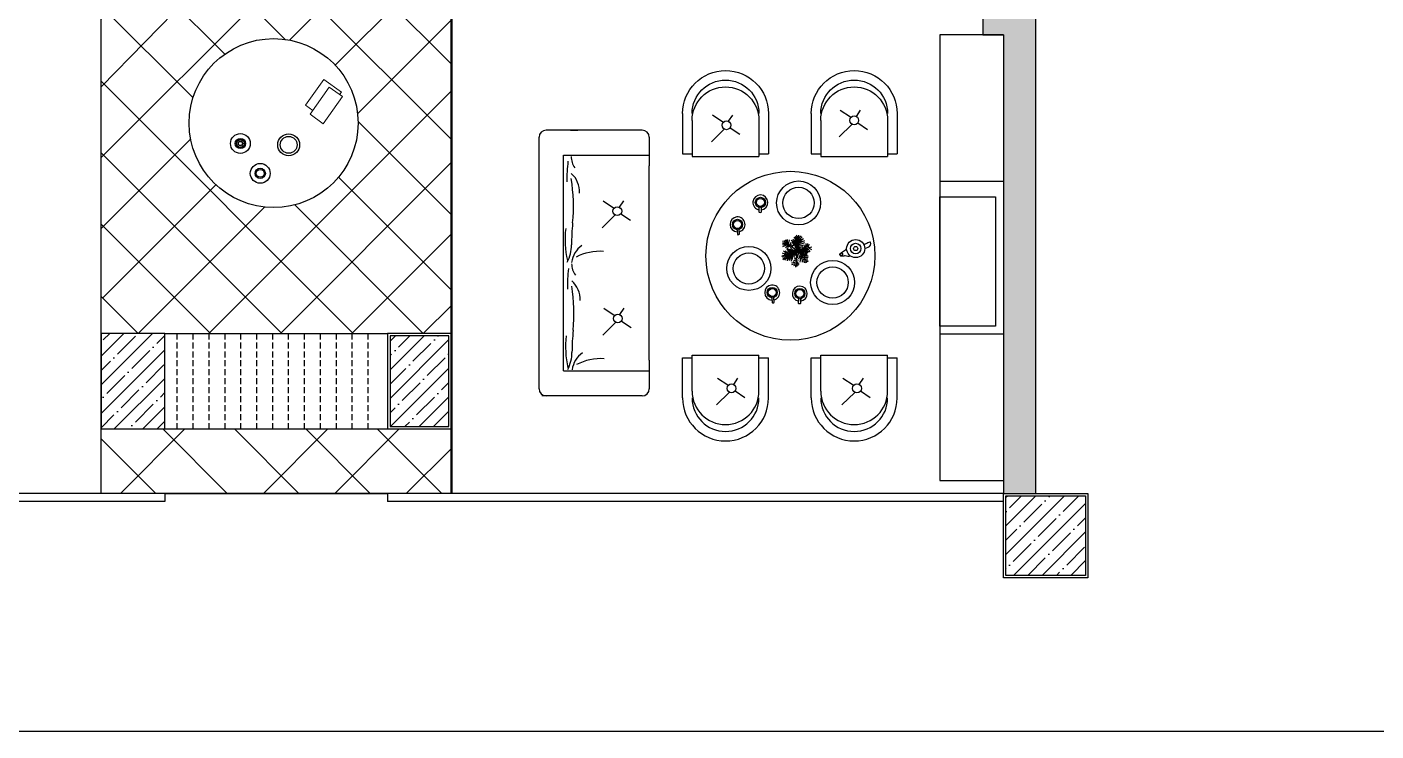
# Model space of a CAD drawing. Header units: millimetres. Extents: x 10088 to 21623, y -4423 to -852.
# Drawn here: x 11767 to 12615, y -4423 to -3981 of the extents above; entities that cross this region are included whole.
import ezdxf

# ---------------------------------------------------------------- set-up
doc = ezdxf.new("R2010")
doc.units = ezdxf.units.MM
doc.linetypes.add('100000', pattern=[200000, 100000, 100000])
doc.linetypes.add('HIDDEN2', pattern=[0.1875, 0.125, -0.0625])
for name, color, linetype in [('001', 1, 'Continuous'), ('LAYER4', 3, 'Continuous'), ('TEFRIS', 11, 'Continuous')]:
    doc.layers.add(name, color=color, linetype=linetype)
doc.layers.add('SIVA', color=31, linetype='Continuous', lineweight=5)
doc.layers.add('zemin malzeme', color=8, linetype='Continuous', transparency=0.7)
pattern_1 = [(45, (10285.361, -6373.43), (-8.980256, 8.980256), []), (45, (10294.341, -6373.43), (-8.980256, 8.980256), [15.875, -3.175, 0, -3.175])]

# ---------------------------------------------------------------- blocks, each defined once
blk = doc.blocks.new('jhjfdkjfhd')
at = {"layer": '001', "color": 52, "linetype": 'ByBlock', "true_color": 0xc8c92d}
for p, q in [((12255.8, -5133.27), (12255.14, -5133.11)), ((12255.86, -5132.12), (12255.2, -5132.12)), ((12255.53, -5132.4), (12255.31, -5132.67)), ((12255.8, -5132.89), (12255.31, -5132.78)), ((12256.09, -5134.32), (12255.44, -5134.16)), ((12255.86, -5131.35), (12255.58, -5131.3)), ((12255.82, -5133.44), (12255.6, -5133.72)), ((12256.09, -5133.94), (12255.6, -5133.83)), ((12256.13, -5131.9), (12255.69, -5131.74)), ((12256.9, -5133.05), (12255.91, -5132.34)), ((12256.74, -5133.27), (12255.97, -5133.27)), ((12256.79, -5132.34), (12256.19, -5131.35)), ((12256.57, -5133.33), (12256.19, -5133.6)), ((12257.19, -5134.1), (12256.2, -5133.39)), ((12256.46, -5132.89), (12256.24, -5132.89)), ((12257.03, -5134.32), (12256.26, -5134.32)), ((12256.9, -5132.94), (12256.35, -5132.29)), ((12257.07, -5131.57), (12256.41, -5131.41)), ((12256.57, -5133.71), (12256.41, -5134.15)), ((12257.12, -5130.42), (12256.46, -5130.42)), ((12256.86, -5134.37), (12256.48, -5134.65)), ((12256.74, -5131.35), (12256.52, -5131.02)), ((12256.52, -5131.02), (12256.79, -5131.79)), ((12256.75, -5133.94), (12256.53, -5133.94)), ((12256.79, -5130.69), (12256.57, -5130.97)), ((12257.07, -5131.19), (12256.57, -5131.08)), ((12257.19, -5133.99), (12256.64, -5133.33)), ((12256.86, -5134.76), (12256.7, -5135.2)), ((12256.9, -5133.33), (12256.74, -5133.88)), ((12257.12, -5129.65), (12256.85, -5129.59)), ((12257.01, -5133.93), (12256.9, -5135.14)), ((12257.4, -5130.2), (12256.96, -5130.03)), ((12257.01, -5132.01), (12257.01, -5131.63)), ((12257.19, -5134.37), (12257.03, -5134.92)), ((12257.07, -5132.67), (12257.07, -5132.29)), ((12257.07, -5133), (12257.84, -5133)), ((12257.12, -5134.1), (12257.34, -5134.37)), ((12258.17, -5131.35), (12257.18, -5130.64)), ((12257.18, -5133.49), (12257.18, -5133.66)), ((12257.3, -5134.98), (12257.19, -5136.19)), ((12258, -5131.57), (12257.23, -5131.57)), ((12257.23, -5133.33), (12257.23, -5132.94)), ((12257.29, -5132.67), (12257.51, -5131.24)), ((12257.29, -5132.83), (12257.67, -5132.72)), ((12257.36, -5133.72), (12257.36, -5133.33)), ((12257.36, -5134.05), (12258.13, -5134.05)), ((12257.4, -5132.34), (12258.17, -5132.18)), ((12258.06, -5130.64), (12257.45, -5129.65)), ((12257.84, -5131.63), (12257.45, -5131.9)), ((12257.73, -5131.19), (12257.51, -5131.19)), ((12257.51, -5134.59), (12257.56, -5134.15)), ((12257.52, -5134.37), (12257.52, -5133.99)), ((12257.56, -5133.27), (12258.28, -5133.38)), ((12257.56, -5134.04), (12257.67, -5133.44)), ((12257.56, -5134.15), (12257.56, -5134.04)), ((12257.58, -5133.72), (12257.8, -5132.29)), ((12257.58, -5133.88), (12257.96, -5133.77)), ((12258.17, -5131.24), (12257.62, -5130.58)), ((12257.62, -5134.65), (12257.89, -5134.65)), ((12257.84, -5132.01), (12257.67, -5132.45)), ((12257.67, -5133.44), (12257.84, -5132.89)), ((12258, -5133.82), (12257.73, -5134.59)), ((12257.78, -5129.32), (12258.06, -5130.09)), ((12258, -5129.65), (12257.78, -5129.32)), ((12257.84, -5132.89), (12257.78, -5132.56)), ((12257.78, -5132.56), (12258.11, -5132.89)), ((12258.11, -5132.89), (12257.78, -5133.33)), ((12257.78, -5133.49), (12257.89, -5133.66)), ((12258.17, -5131.63), (12258, -5132.18)), ((12258.06, -5133.66), (12259.1, -5133.66)), ((12258.11, -5132.83), (12258.44, -5132.4)), ((12258.28, -5132.23), (12258.17, -5133.44)), ((12258.28, -5130.31), (12258.28, -5129.92)), ((12258.28, -5133.99), (12258.44, -5134.21)), ((12258.33, -5130.97), (12258.33, -5130.58)), ((12258.33, -5131.3), (12259.1, -5131.3)), ((12258.39, -5132.4), (12258.61, -5132.67)), ((12258.44, -5131.79), (12258.44, -5131.96)), ((12258.5, -5131.63), (12258.5, -5131.24)), ((12258.55, -5130.97), (12258.77, -5129.54)), ((12258.55, -5131.13), (12258.94, -5131.02)), ((12258.66, -5130.64), (12259.43, -5130.47)), ((12258.66, -5131.52), (12258.83, -5132.61)), ((12258.83, -5131.57), (12259.54, -5131.68)), ((12258.88, -5132.94), (12259.16, -5132.94)), ((12259.27, -5132.12), (12258.99, -5132.89)), ((12259.05, -5131.79), (12259.16, -5131.96)), ((12259.38, -5131.13), (12259.71, -5130.69)), ((12259.54, -5132.29), (12259.71, -5132.5)), ((12260.8, -5135.03), (12260.53, -5134.98)), ((12261.74, -5136.02), (12261.13, -5135.03)), ((12261.68, -5135.03), (12261.46, -5134.7)), ((12261.46, -5134.7), (12261.74, -5135.47)), ((12261.96, -5135.69), (12261.96, -5135.31)), ((12262.23, -5136.35), (12262.45, -5134.92)), ((12251.49, -5139.54), (12250.88, -5139.26)), ((12251.56, -5139.16), (12251.1, -5138.96)), ((12251.76, -5138.41), (12251.11, -5138.29)), ((12251.39, -5138.62), (12251.12, -5138.85)), ((12251.9, -5137.66), (12251.64, -5137.55)), ((12252.41, -5139.71), (12251.66, -5139.57)), ((12252.07, -5138.25), (12251.67, -5138.01)), ((12252.61, -5139.53), (12251.77, -5138.64)), ((12252.24, -5139.73), (12251.81, -5139.93)), ((12252.17, -5140.11), (12251.93, -5140.51)), ((12252.21, -5139.28), (12252, -5139.24)), ((12252.64, -5139.42), (12252.22, -5138.67)), ((12252.64, -5138.8), (12252.23, -5137.72)), ((12252.56, -5140.41), (12252.23, -5141.58)), ((12252.56, -5139.8), (12252.3, -5140.3)), ((12253.05, -5138.1), (12252.43, -5137.81)), ((12252.56, -5139.37), (12252.94, -5138.71)), ((12253.6, -5138.77), (12252.56, -5139.37)), ((12252.77, -5137.82), (12252.61, -5137.46)), ((12252.61, -5137.46), (12252.74, -5138.26)), ((12252.64, -5140.59), (12252.8, -5140.9)), ((12253.12, -5137.72), (12252.66, -5137.52)), ((12253.32, -5136.97), (12252.67, -5136.85)), ((12252.94, -5137.18), (12252.68, -5137.41)), ((12252.8, -5140.01), (12252.77, -5140.17)), ((12252.79, -5139.5), (12253.54, -5139.64)), ((12252.85, -5139.18), (12252.92, -5138.8)), ((12252.89, -5139.86), (12252.96, -5139.48)), ((12252.92, -5138.52), (12252.99, -5138.14)), ((12252.94, -5138.71), (12253.55, -5138.71)), ((12253.02, -5141.22), (12253.29, -5141.27)), ((12253.03, -5139.38), (12253.43, -5139.34)), ((12253.07, -5139.78), (12253.03, -5140.89)), ((12253.06, -5139.22), (12253.54, -5137.85)), ((12253.55, -5140.48), (12253.14, -5141.19)), ((12253.46, -5136.22), (12253.2, -5136.11)), ((12253.97, -5138.27), (12253.21, -5138.13)), ((12253.22, -5139.86), (12253.9, -5140.1)), ((12253.63, -5136.81), (12253.23, -5136.57)), ((12253.23, -5138.91), (12254.02, -5138.89)), ((12254.17, -5138.08), (12253.33, -5137.2)), ((12253.8, -5138.29), (12253.37, -5138.49)), ((12253.4, -5140.12), (12253.48, -5140.3)), ((12253.73, -5138.67), (12253.48, -5139.07)), ((12253.77, -5137.84), (12253.55, -5137.8)), ((12253.55, -5138.71), (12254.43, -5138.33)), ((12254.21, -5138.82), (12253.6, -5138.77)), ((12253.64, -5140.33), (12254.66, -5140.52)), ((12254.19, -5137.98), (12253.77, -5137.23)), ((12254.19, -5137.36), (12253.78, -5136.28)), ((12254.12, -5138.97), (12253.79, -5140.14)), ((12253.79, -5140.7), (12253.92, -5140.94)), ((12253.84, -5139.53), (12254.25, -5139.16)), ((12254.12, -5138.35), (12253.86, -5138.86)), ((12254.01, -5139.12), (12254.49, -5137.76)), ((12254.17, -5136.02), (12254.3, -5136.82)), ((12254.32, -5136.38), (12254.17, -5136.02)), ((12254.2, -5139.15), (12254.36, -5139.46)), ((12254.36, -5138.57), (12254.33, -5138.73)), ((12254.34, -5138.06), (12255.1, -5138.2)), ((12254.4, -5137.74), (12254.48, -5137.36)), ((12254.44, -5138.41), (12254.52, -5138.04)), ((12254.47, -5137.08), (12254.54, -5136.7)), ((12254.58, -5139.78), (12254.85, -5139.83)), ((12254.59, -5137.94), (12254.99, -5137.9)), ((12254.63, -5138.34), (12254.59, -5139.45)), ((12254.62, -5137.78), (12255.1, -5136.41)), ((12255.11, -5139.04), (12254.7, -5139.75)), ((12255.07, -5138.87), (12254.74, -5140.04)), ((12254.78, -5138.42), (12255.46, -5138.66)), ((12254.79, -5137.47), (12255.58, -5137.45)), ((12254.95, -5138.68), (12255.03, -5138.86)), ((12255.96, -5138.03), (12254.97, -5137.31)), ((12255.8, -5138.24), (12255.03, -5138.24)), ((12255.19, -5138.89), (12256.22, -5139.08)), ((12255.35, -5139.26), (12255.47, -5139.5)), ((12255.4, -5138.09), (12255.81, -5137.72)), ((12255.96, -5137.92), (12255.41, -5137.26)), ((12255.42, -5136.98), (12255.49, -5136.6)), ((12255.53, -5139.68), (12255.8, -5139.74)), ((12255.57, -5137.68), (12256.05, -5136.32)), ((12255.68, -5138.24), (12256.24, -5138.15)), ((12256.74, -5138.54), (12255.75, -5137.82)), ((12256.58, -5138.76), (12255.81, -5138.76)), ((12256.63, -5137.82), (12256.03, -5136.83)), ((12256.41, -5138.81), (12256.03, -5139.09)), ((12256.3, -5138.37), (12256.08, -5138.37)), ((12256.74, -5138.43), (12256.19, -5137.77)), ((12256.24, -5138.15), (12256.4, -5138.03)), ((12256.41, -5139.2), (12256.25, -5139.63)), ((12256.36, -5136.5), (12256.63, -5137.27)), ((12256.74, -5138.81), (12256.58, -5139.36)), ((12258.71, -5138.15), (12258.05, -5137.98)), ((12258.76, -5136.99), (12258.1, -5136.99)), ((12258.43, -5137.27), (12258.21, -5137.54)), ((12258.71, -5137.76), (12258.21, -5137.65)), ((12259.04, -5136.77), (12258.6, -5136.61)), ((12259.81, -5137.93), (12258.82, -5137.21)), ((12259.49, -5138.66), (12258.83, -5138.49)), ((12259.64, -5138.15), (12258.87, -5138.15)), ((12259.54, -5137.5), (12258.88, -5137.5)), ((12259.21, -5137.78), (12258.99, -5138.05)), ((12259.49, -5138.27), (12258.99, -5138.16)), ((12259.48, -5138.2), (12259.09, -5138.48)), ((12259.37, -5137.76), (12259.15, -5137.76)), ((12259.81, -5137.82), (12259.26, -5137.16)), ((12259.54, -5136.74), (12259.27, -5136.68)), ((12259.82, -5137.28), (12259.38, -5137.12)), ((12260.59, -5138.44), (12259.6, -5137.72)), ((12260.42, -5138.66), (12259.65, -5138.66)), ((12260.48, -5137.72), (12259.87, -5136.74)), ((12260.26, -5138.71), (12259.87, -5138.99)), ((12260.15, -5138.27), (12259.93, -5138.27)), ((12260.59, -5138.33), (12260.04, -5137.67)), ((12260.75, -5136.96), (12260.09, -5136.79)), ((12260.26, -5139.1), (12260.09, -5139.54)), ((12260.8, -5135.8), (12260.15, -5135.8)), ((12260.2, -5136.41), (12260.48, -5137.17)), ((12260.42, -5136.74), (12260.2, -5136.41)), ((12260.48, -5136.08), (12260.26, -5136.35)), ((12260.75, -5136.57), (12260.26, -5136.46)), ((12260.59, -5138.71), (12260.42, -5139.26)), ((12260.7, -5139.32), (12260.59, -5140.53)), ((12261.08, -5135.58), (12260.64, -5135.42)), ((12261.35, -5136.41), (12260.7, -5136.3)), ((12260.7, -5137.39), (12260.7, -5137.01)), ((12260.75, -5138.05), (12260.75, -5137.67)), ((12260.75, -5138.38), (12261.52, -5138.38)), ((12260.8, -5139.48), (12261.02, -5139.76)), ((12261.85, -5136.74), (12260.86, -5136.02)), ((12260.86, -5138.88), (12260.86, -5139.04)), ((12261.68, -5136.96), (12260.91, -5136.96)), ((12260.91, -5138.71), (12260.91, -5138.33)), ((12260.97, -5138.05), (12261.19, -5136.63)), ((12260.97, -5138.22), (12261.35, -5138.11)), ((12261.08, -5137.72), (12261.85, -5137.56)), ((12261.08, -5138.6), (12261.24, -5139.7)), ((12261.52, -5137.01), (12261.13, -5137.28)), ((12261.41, -5136.57), (12261.19, -5136.57)), ((12261.24, -5138.66), (12261.96, -5138.77)), ((12261.85, -5136.63), (12261.3, -5135.97)), ((12261.3, -5140.03), (12261.57, -5140.03)), ((12261.35, -5135.86), (12261.35, -5136.41)), ((12261.52, -5137.39), (12261.35, -5137.83)), ((12261.68, -5139.21), (12261.41, -5139.98)), ((12261.46, -5138.88), (12261.57, -5139.04)), ((12261.85, -5137.01), (12261.68, -5137.56)), ((12261.74, -5139.04), (12262.78, -5139.04)), ((12261.79, -5138.22), (12262.12, -5137.78)), ((12261.96, -5137.61), (12261.85, -5138.82)), ((12261.96, -5139.37), (12262.12, -5139.59)), ((12262.01, -5136.35), (12262.01, -5135.97)), ((12262.01, -5136.68), (12262.78, -5136.68)), ((12262.07, -5137.78), (12262.29, -5138.05)), ((12262.12, -5137.17), (12262.12, -5137.34)), ((12262.18, -5137.01), (12262.18, -5136.63)), ((12262.23, -5136.52), (12262.62, -5136.41)), ((12262.34, -5136.02), (12263.11, -5135.86)), ((12262.34, -5136.9), (12262.51, -5138)), ((12262.51, -5136.96), (12263.22, -5137.07)), ((12262.56, -5138.33), (12262.84, -5138.33)), ((12262.95, -5137.5), (12262.67, -5138.27)), ((12262.73, -5137.17), (12262.84, -5137.34)), ((12263, -5137.34), (12264.05, -5137.34)), ((12263.06, -5136.52), (12263.39, -5136.08)), ((12263.22, -5137.67), (12263.39, -5137.89))]:
    blk.add_line(p, q, dxfattribs=at)
at = {"layer": '001', "color": 114, "linetype": 'ByBlock', "true_color": 0x139b48}
for p, q in [((12257.34, -5135.03), (12257.51, -5134.59)), ((12258.06, -5135.47), (12257.34, -5135.03)), ((12258.44, -5135.25), (12257.78, -5137.34)), ((12257.84, -5134.7), (12258.22, -5135.03)), ((12258.11, -5135.25), (12257.84, -5135.53)), ((12257.84, -5135.53), (12258.17, -5135.31)), ((12258.33, -5135.03), (12258.06, -5135.47)), ((12258.39, -5135.09), (12258.17, -5135.14)), ((12258.22, -5134.76), (12258.72, -5135.42)), ((12258.61, -5135.25), (12258.39, -5135.09)), ((12255.47, -5138.6), (12254.21, -5138.82)), ((12254.43, -5138.33), (12255.68, -5138.24)), ((12257.07, -5138.43), (12255.47, -5138.6)), ((12256.4, -5138.03), (12256.85, -5137.45)), ((12256.85, -5137.45), (12257.18, -5137.01)), ((12257.78, -5137.34), (12257.07, -5138.43)), ((12257.18, -5137.01), (12257.34, -5136.74)), ((12257.34, -5136.74), (12257.56, -5136.3)), ((12257.56, -5136.3), (12257.67, -5135.64)), ((12257.67, -5135.64), (12257.84, -5135.53)), ((12257.84, -5135.53), (12257.89, -5135.75)), ((12257.89, -5135.75), (12258.28, -5135.86)), ((12258.83, -5136.3), (12258.28, -5135.75)), ((12258.72, -5135.42), (12258.94, -5135.8)), ((12259.27, -5136.74), (12258.83, -5136.3)), ((12258.94, -5135.8), (12261.35, -5135.86))]:
    blk.add_line(p, q, dxfattribs=at)
at = {"layer": '001', "color": 8, "linetype": 'ByBlock'}
for p, q in [((12257.4, -5133.22), (12257.56, -5134.32)), ((12257.41, -5135.14), (12257.63, -5135.42)), ((12257.47, -5134.54), (12257.47, -5134.7)), ((12257.78, -5133.33), (12257.78, -5134.32)), ((12257.78, -5134.32), (12257.84, -5134.7)), ((12258.33, -5135.64), (12258.61, -5135.25)), ((12259.32, -5131.96), (12260.37, -5131.96)), ((12258.28, -5135.86), (12258.33, -5135.64)), ((12259.7, -5137.21), (12259.09, -5136.22)), ((12260.7, -5136.3), (12259.27, -5136.74)), ((12259.42, -5135.89), (12259.7, -5136.66))]:
    blk.add_line(p, q, dxfattribs=at)
at = {"layer": '001', "color": 114, "linetype": 'ByBlock', "true_color": 0x139b48, "extrusion": (0, 0, -1)}
for centre, major_axis, ratio in [((12257.75, -5134.95), (0.089, 0.149), 0.618485), ((12257.75, -5134.91), (-0.08, -0.114), 0.711049), ((12257.02, -5137.82), (-0.119, -0.119), 0.637314), ((12256.99, -5137.79), (-0.08, -0.114), 0.711049), ((12257.8, -5136.63), (0.089, 0.149), 0.618485), ((12257.81, -5136.6), (-0.08, -0.114), 0.711049), ((12259.4, -5136.11), (0.194, -0.045), 0.711049), ((12259.39, -5136.1), (0.136, -0.031), 0.711049)]:
    blk.add_ellipse(centre, major_axis=major_axis, ratio=ratio, dxfattribs=at)
at = {"layer": 'LAYER4', "color": 116, "true_color": 0x136734}
for p, q in [((12252.45, -5133.79), (12249.93, -5134.89)), ((12250.74, -5132.61), (12250, -5132.5)), ((12251.51, -5133.09), (12250, -5133.25)), ((12251.86, -5133.5), (12250, -5133.96)), ((12250.45, -5132.09), (12250.35, -5131.8)), ((12257.46, -5136.76), (12250.74, -5132.32)), ((12251.22, -5132.38), (12251.16, -5131.51)), ((12253.15, -5134.19), (12251.45, -5135.37)), ((12252.22, -5132.73), (12251.74, -5131.28)), ((12252.51, -5133.09), (12252.55, -5131.05)), ((12253.96, -5134.6), (12252.51, -5135.18)), ((12253.15, -5133.5), (12253.61, -5131.28)), ((12253.73, -5133.96), (12254.48, -5132.38)), ((12254.77, -5135.1), (12253.88, -5135.33)), ((12257.41, -5133.4), (12254.44, -5131.53)), ((12254.46, -5134.38), (12254.5, -5133.32)), ((12257.26, -5134.25), (12255.02, -5132.44)), ((12255.05, -5134.91), (12255.4, -5133.79)), ((12257.26, -5132.57), (12255.33, -5130.89)), ((12257.72, -5131.92), (12255.98, -5129.81)), ((12257.32, -5135.27), (12256.12, -5133.54)), ((12257.41, -5135.97), (12256.43, -5134.95)), ((12257.72, -5130.97), (12256.56, -5129.41)), ((12257.78, -5129.74), (12257.26, -5128.7)), ((12257.43, -5136.59), (12258.49, -5128.83)), ((12258.11, -5135.33), (12260.81, -5134.75)), ((12258.3, -5133.79), (12261.71, -5132.63)), ((12258.3, -5134.5), (12261.33, -5133.85)), ((12258.36, -5132.11), (12260.94, -5130.45)), ((12258.43, -5133.02), (12261.58, -5131.53)), ((12258.61, -5131.22), (12260.17, -5129.6)), ((12258.82, -5129.99), (12259.65, -5129.16)), ((12260.44, -5136.18), (12265.28, -5134.95)), ((12260.61, -5135.83), (12260.79, -5135.25)), ((12261.44, -5135.6), (12261.6, -5134.14)), ((12262.25, -5135.37), (12262.25, -5133.21)), ((12262.83, -5135.02), (12263.24, -5133.09)), ((12263.47, -5135.02), (12263.82, -5133.5)), ((12250.7, -5140.17), (12249.66, -5139.83)), ((12252.38, -5139.25), (12249.87, -5138.24)), ((12250.24, -5140.69), (12249.87, -5140.81)), ((12251.47, -5139.77), (12250, -5139.34)), ((12251.16, -5140.75), (12250.18, -5141.64)), ((12253.03, -5138.94), (12250.45, -5137.07)), ((12257, -5136.97), (12250.76, -5140.54)), ((12251.86, -5140.42), (12251.03, -5141.91)), ((12253.8, -5138.48), (12251.41, -5137.2)), ((12255.21, -5137.53), (12252.18, -5135.79)), ((12254.44, -5137.84), (12252.24, -5136.24)), ((12252.76, -5139.71), (12252.32, -5142.16)), ((12253.4, -5139.46), (12253.4, -5142.03)), ((12253.92, -5139), (12254.5, -5142.35)), ((12255.83, -5137.18), (12254.23, -5135.64)), ((12255.02, -5138.61), (12255.02, -5141.45)), ((12256.76, -5141.88), (12255.31, -5142.6)), ((12255.6, -5138.24), (12256.04, -5140.54)), ((12256.72, -5141), (12256.02, -5141.41)), ((12256.31, -5137.65), (12256.62, -5138.94)), ((12257.46, -5136.76), (12256.7, -5145.56)), ((12257.22, -5142.34), (12258.22, -5143.11)), ((12257.25, -5141.6), (12258.09, -5141.95)), ((12258.36, -5138.17), (12257.41, -5141)), ((12257.43, -5136.59), (12262.88, -5142.95)), ((12257.78, -5136.24), (12259.4, -5135.6)), ((12258.05, -5136.82), (12259.71, -5136.82)), ((12259.19, -5139.07), (12258.28, -5141.37)), ((12258.82, -5137.59), (12261.39, -5137.07)), ((12259.53, -5139.83), (12259.03, -5142.95)), ((12259.53, -5138.36), (12263.2, -5136.95)), ((12259.98, -5140.29), (12260.17, -5142.99)), ((12260.04, -5139), (12262.74, -5138.36)), ((12260.54, -5139.4), (12263.39, -5139.58)), ((12260.9, -5141.27), (12261.27, -5143.26)), ((12261.08, -5136.24), (12261.95, -5136.99)), ((12261.27, -5140.35), (12263.33, -5140.29)), ((12261.83, -5141.18), (12263.2, -5141.18)), ((12261.87, -5142.43), (12262.12, -5143.2)), ((12261.89, -5136.06), (12262.95, -5136.7)), ((12262.59, -5142), (12263.35, -5142.33)), ((12263.01, -5135.7), (12264.47, -5137.4)), ((12263.82, -5135.54), (12265.17, -5136.35)), ((12256.47, -5143.76), (12254.67, -5144.3)), ((12256.41, -5143.11), (12254.71, -5143.41)), ((12256.47, -5144.46), (12255.77, -5144.88)), ((12257.06, -5144.4), (12257.35, -5145.17)), ((12257.12, -5143.76), (12258.09, -5144.63)), ((12257.18, -5143.08), (12258.7, -5143.88))]:
    blk.add_line(p, q, dxfattribs=at)
blk = doc.blocks.new('erty')
for p, q in [((12234.74, -4151.17), (12235.03, -4151.65)), ((12235.03, -4151.65), (12235.25, -4154.24)), ((12236.26, -4151.54), (12236.47, -4151.02)), ((12236.48, -4154.13), (12236.26, -4151.54)), ((12251.97, -4152.26), (12251.73, -4151.75)), ((12251.9, -4154.86), (12251.97, -4152.26)), ((12253.2, -4152.29), (12253.14, -4154.89)), ((12253.46, -4151.8), (12253.2, -4152.29)), ((12235.25, -4154.24), (12235.52, -4154.46)), ((12235.52, -4154.46), (12236.26, -4154.4)), ((12236.26, -4154.4), (12236.48, -4154.13)), ((12252.14, -4155.11), (12251.9, -4154.86)), ((12252.88, -4155.13), (12252.14, -4155.11)), ((12253.14, -4154.89), (12252.88, -4155.13))]:
    blk.add_line(p, q)
for centre, radius in [((12287.82, -4120.39), 5.7), ((12287.78, -4120.38), 3.33), ((12287.82, -4120.39), 1.31), ((12235.34, -4148.01), 3.22), ((12235.34, -4148.01), 2.48), ((12252.68, -4148.68), 3.22), ((12252.68, -4148.68), 2.48)]:
    blk.add_circle(centre, radius)
for centre, start, end in [((12235.34, -4148.01), 282.48606, 267.3648), ((12252.68, -4148.68), 276.10243, 260.98117)]:
    blk.add_arc(centre, 4.71, start, end)
for points in [[(12293.51, -4120.1), (12297.02, -4118.19), (12297.06, -4116.47), (12294.75, -4117.23), (12293, -4118.03)], [(12284.54, -4125.06), (12282.8, -4125.36), (12281.29, -4124.96), (12279.19, -4125.21), (12278.05, -4124.73), (12278.04, -4123.58), (12278.95, -4122.88), (12280.06, -4122.07), (12281.46, -4121.27), (12282.12, -4120.42)], [(12278.27, -4124.54), (12279.22, -4124.79), (12279.61, -4123.79), (12279.4, -4123.15), (12278.87, -4123.2), (12278.32, -4123.64), (12278.12, -4124.42), (12278.27, -4124.54)]]:
    blk.add_spline(points, degree=3)
blk = doc.blocks.new('jkfd')
at = {"layer": 'TEFRIS'}
for p, q in [((12185.03, -4187.26), (12227.03, -4187.26)), ((12185.03, -4209.97), (12185.03, -4187.26)), ((12227.03, -4209.97), (12227.03, -4187.26)), ((12265.87, -4187.26), (12307.87, -4187.26)), ((12265.87, -4209.97), (12265.87, -4187.26)), ((12307.87, -4209.97), (12307.87, -4187.26)), ((12179.03, -4188.97), (12185.03, -4188.97)), ((12179.03, -4214.26), (12179.03, -4188.97)), ((12227.03, -4188.97), (12233.03, -4188.97)), ((12233.03, -4214.26), (12233.03, -4188.97)), ((12259.87, -4188.97), (12265.87, -4188.97)), ((12259.87, -4214.26), (12259.87, -4188.97)), ((12307.87, -4188.97), (12313.87, -4188.97)), ((12313.87, -4214.26), (12313.87, -4188.97))]:
    blk.add_line(p, q, dxfattribs=at)
for centre, radius in [((12206.03, -4209.97), 21), ((12286.87, -4209.97), 21), ((12206.03, -4214.26), 27), ((12206.03, -4214.26), 21), ((12286.87, -4214.26), 27), ((12286.87, -4214.26), 21)]:
    blk.add_arc(centre, radius, 180.00003, 359.99998, dxfattribs=at)
blk = doc.blocks.new('hgjg')
at = {"color": 253, "linetype": 'Continuous'}
for p, q in [((11856.6, -3252.64), (12032.83, -3428.86)), ((11996.96, -3250.83), (11975, -3272.78)), ((11989.49, -3250.83), (11998.94, -3260.27)), ((11940, -3262.88), (11813.71, -3389.18)), ((11916.07, -3267.2), (12032.83, -3383.96)), ((11881.43, -3276.56), (11813.71, -3344.28)), ((11971.23, -3276.56), (11813.71, -3434.08)), ((11835.98, -3276.56), (11813.71, -3298.83)), ((11835.98, -3276.56), (11961.26, -3401.84)), ((12014.77, -3277.01), (11889.94, -3401.84)), ((11970.32, -3276.56), (12033.06, -3339.29)), ((12015.22, -3276.56), (12033.06, -3294.39)), ((11813.71, -3298.83), (11916.72, -3401.84)), ((12033.06, -3303.62), (11934.84, -3401.84)), ((11813.71, -3343.37), (11872.18, -3401.84)), ((12033.94, -3347.64), (11979.74, -3401.84)), ((11814.2, -3388.23), (11836.96, -3410.82)), ((12033.94, -3392.54), (11997.78, -3428.7)), ((11813.71, -3434.25), (11830.61, -3451.16)), ((12033.94, -3437.45), (11953.45, -3517.94)), ((11998.81, -3438.94), (12033.94, -3473.95)), ((11830.61, -3460.34), (11813.71, -3477.25)), ((11888.24, -3463.89), (11919.38, -3495.03)), ((11866.83, -3469.44), (11813.71, -3522.56)), ((11912.04, -3469.54), (11813.71, -3567.88)), ((11848.9, -3469.44), (11888.33, -3508.87)), ((11956.63, -3469.44), (11929.38, -3496.69)), ((11937.5, -3468.24), (12033.94, -3564.68)), ((11983.6, -3469.44), (12033.94, -3519.78)), ((11813.71, -3479.15), (11881.61, -3547.05)), ((12033.94, -3482.35), (11902.44, -3613.84)), ((11813.71, -3524.05), (11875.81, -3586.15)), ((11956.81, -3532.45), (12033.94, -3609.58)), ((12033.94, -3527.25), (11974.49, -3586.7)), ((11881.06, -3545.43), (11813.71, -3612.78)), ((11942.97, -3563.51), (11966.16, -3586.7)), ((11813.71, -3570.01), (11838.09, -3594.39)), ((11902.2, -3569.18), (11885.23, -3586.15)), ((11904.79, -3570.23), (11933.5, -3598.94)), ((12033.94, -3572.15), (12000.24, -3605.85)), ((11813.71, -3615.97), (11880.99, -3683.25)), ((11902.54, -3612.88), (11972.9, -3683.25)), ((12033.94, -3617.05), (11967.74, -3683.25)), ((11998.88, -3619.42), (12033.71, -3654.25)), ((11936.12, -3625.07), (11877.94, -3683.25)), ((11839.88, -3631.51), (11813.71, -3657.68)), ((11892.96, -3649.27), (11926.94, -3683.25)), ((11986.8, -3651.79), (12018.26, -3683.25)), ((11862.53, -3653.75), (11833.04, -3683.25)), ((11952.37, -3653.72), (11922.84, -3683.25)), ((11813.71, -3661.92), (11835.03, -3683.25)), ((12033.94, -3661.95), (12012.64, -3683.25)), ((12021.43, -3686.42), (12033.71, -3698.69)), ((12033.94, -3706.85), (12021.43, -3719.36)), ((11870.36, -3729.27), (11813.71, -3785.92)), ((11834.46, -3729.27), (11813.71, -3750.02)), ((11907.49, -3791.53), (11845.23, -3729.27)), ((11906.26, -3729.27), (11858.65, -3776.88)), ((11939.73, -3729.27), (11884.24, -3784.75)), ((11952.61, -3788.18), (11893.69, -3729.27)), ((11975.63, -3729.27), (11916.34, -3788.56)), ((11990.37, -3777.48), (11942.16, -3729.27)), ((12011.52, -3729.27), (11965.76, -3775.03)), ((12033.94, -3772.58), (11990.63, -3729.27)), ((11850.68, -3777.68), (11813.71, -3740.7)), ((12033.94, -3751.75), (12006.46, -3779.23)), ((11962.29, -3778.5), (11943.42, -3797.37)), ((12033.94, -3796.66), (12022.18, -3808.41)), ((11888.45, -3816.44), (11891.42, -3813.47)), ((12033.94, -3821.05), (12022.18, -3809.29)), ((11840.43, -3852.85), (11813.71, -3826.13)), ((11955.58, -3830.11), (11933.89, -3851.8)), ((11962.34, -3838.57), (11950.86, -3827.09)), ((11813.71, -3848.68), (11828.08, -3834.31)), ((12033.94, -3868.34), (12004.38, -3838.79)), ((11853.46, -3851.43), (11863.6, -3841.29)), ((11896.74, -3861.87), (11877.51, -3842.64)), ((11973.6, -3849.83), (11966.37, -3842.6)), ((12034.17, -3841.32), (12016.83, -3858.67)), ((11820.3, -3880.02), (11813.71, -3873.42)), ((11955.13, -3878.66), (11951.72, -3875.25)), ((11951.96, -3877.33), (11955.13, -3874.09)), ((11813.71, -3891.19), (11820.3, -3884.59)), ((12033.94, -3910.17), (12022.02, -3898.25)), ((12033.94, -4052.06), (11886.58, -3904.7)), ((12033.94, -4004.76), (11935.85, -3906.68)), ((11813.71, -4018.7), (11919.81, -3910.2)), ((11813.71, -3933.69), (11835.09, -3912.31)), ((11813.71, -4063.24), (11962.92, -3914.03)), ((11929.25, -3988.97), (11854.84, -3914.55)), ((11932.06, -3989.43), (12009.78, -3911.71)), ((12033.94, -3957.47), (11990.77, -3914.3)), ((11813.71, -3976.2), (11873.48, -3916.42)), ((11891.3, -3998.32), (11813.71, -3920.72)), ((11960.78, -4005.25), (12033.71, -3932.33)), ((11871.42, -4025.73), (11813.71, -3968.02)), ((11974.82, -4035.76), (12033.71, -3976.87)), ((11971.65, -4173.27), (11813.71, -4015.32)), ((11881.3, -4173.82), (12033.71, -4021.41)), ((12033.94, -4099.36), (11975.13, -4040.55)), ((11813.71, -4107.79), (11869.95, -4051.54)), ((11927.21, -4173.72), (11813.71, -4060.22)), ((11926.3, -4173.72), (12033.71, -4066.32)), ((12033.94, -4146.66), (11962.82, -4075.54)), ((11814.58, -4151.45), (11885.77, -4080.26)), ((12015.65, -4173.27), (11935.32, -4092.94)), ((11836.86, -4173.72), (11916.27, -4094.3)), ((11882.31, -4173.72), (11813.94, -4105.35)), ((11971.2, -4173.72), (12033.94, -4110.98)), ((11836.86, -4173.72), (11813.71, -4150.57)), ((12016.1, -4173.72), (12033.94, -4155.88)), ((11825.83, -4274.19), (11866.3, -4233.72)), ((11892.97, -4274.19), (11852.5, -4233.72)), ((11937.87, -4274.19), (11897.4, -4233.72)), ((11915.63, -4274.19), (11956.1, -4233.72)), ((11982.77, -4274.19), (11942.31, -4233.72)), ((11960.54, -4274.19), (12001, -4233.72)), ((12027.67, -4274.19), (11987.21, -4233.72)), ((11848.07, -4274.19), (11813.71, -4239.82)), ((12005.44, -4274.19), (12033.94, -4245.69))]:
    blk.add_line(p, q, dxfattribs=at)

msp = doc.modelspace()

# ---------------------------------------------------------------- hatches: boundary and pattern name
h = msp.add_hatch()
h.set_pattern_fill('ANSI33', color=256, scale=3)
h.set_pattern_definition([(45, (10285.36, -6373.43), (-13.47038, 13.47038), []), (45, (10298.831, -6373.43), (-13.47038, 13.47038), [9.525, -4.7625])])
h.paths.add_polyline_path([(11568.71, -3567.19), (11561.71, -3567.19), (11561.71, -3415.19), (11301.71, -3415.19), (11301.71, -2915.19), (12362.71, -2915.19), (12362.71, -3314.19), (12375.71, -3314.19), (12375.71, -3568.19), (12367.71, -3568.19), (12367.71, -3986.19), (12380.71, -3986.19), (12380.71, -4274.19), (12400.71, -4274.19), (12400.71, -2895.19), (11281.71, -2895.19), (11281.71, -3435.19), (11541.71, -3435.19), (11542.2, -4260.49), (11568.71, -4260.49)])
h = msp.add_hatch()
h.set_pattern_fill('ANSI35', color=1, scale=2)
h.set_pattern_definition([(45, (7526.932, -6373.43), (-8.980256, 8.980256), []), (45, (7535.912, -6373.43), (-8.980256, 8.980256), [15.875, -3.175, 0, -3.175])])
h.paths.add_polyline_path([(11853.71, -4173.72), (11813.71, -4173.72), (11813.71, -4233.72), (11853.71, -4233.72)])
h = msp.add_hatch()
h.set_pattern_fill('ANSI35', color=1, scale=2)
h.set_pattern_definition(pattern_1)
h.paths.add_polyline_path([(12032.21, -4175.22), (11995.21, -4175.22), (11995.21, -4232.22), (12032.21, -4232.22)])
h = msp.add_hatch()
h.set_pattern_fill('ANSI35', color=1, scale=2)
h.set_pattern_definition(pattern_1)
h.paths.add_polyline_path([(12432.21, -4275.69), (12382.21, -4275.69), (12382.21, -4325.69), (12432.21, -4325.69)])

# ---------------------------------------------------------------- linework, layer by layer
for p, q in [((12400.71, -2895.19), (12400.71, -4274.19)), ((12367.71, -3568.19), (12367.71, -3986.19)), ((12380.71, -3986.19), (12340.71, -3986.19)), ((12340.71, -3986.19), (12340.71, -4266.19)), ((12367.71, -3986.19), (12380.71, -3986.19)), ((12380.71, -3986.19), (12380.71, -4274.19)), ((12340.71, -4077.96), (12380.71, -4077.96)), ((12227.21, -4094.98), (12226.97, -4094.48)), ((12227.14, -4097.58), (12227.21, -4094.98)), ((12227.38, -4097.83), (12227.14, -4097.58)), ((12228.13, -4097.85), (12227.38, -4097.83)), ((12228.38, -4097.61), (12228.13, -4097.85)), ((12228.45, -4095.01), (12228.38, -4097.61)), ((12228.71, -4094.52), (12228.45, -4095.01)), ((12212.95, -4108.37), (12213.24, -4108.84)), ((12213.24, -4108.84), (12213.47, -4111.43)), ((12214.48, -4108.74), (12214.68, -4108.22)), ((12214.7, -4111.33), (12214.48, -4108.74)), ((12213.47, -4111.43), (12213.73, -4111.66)), ((12213.73, -4111.66), (12214.47, -4111.59)), ((12214.47, -4111.59), (12214.7, -4111.33)), ((11853.71, -4173.72), (11993.71, -4173.72)), ((12340.71, -4174.05), (12380.71, -4174.05)), ((11853.71, -4233.72), (11993.71, -4233.72)), ((12340.71, -4266.19), (12380.71, -4266.19)), ((11853.71, -4274.19), (11568.71, -4274.19)), ((11853.71, -4279.19), (11568.71, -4279.19)), ((11853.71, -4274.19), (11853.71, -4279.19)), ((11853.71, -4274.19), (11993.71, -4274.19)), ((12380.71, -4274.19), (11993.71, -4274.19)), ((11993.71, -4274.19), (11993.71, -4279.19)), ((12380.71, -4279.19), (11993.71, -4279.19)), ((12380.71, -4274.19), (12400.71, -4274.19))]:
    msp.add_line(p, q)
at = {"color": 253}
for p, q in [((11813.71, -4274.19), (11813.71, -3250.18)), ((12033.71, -4274.19), (12033.71, -3276.56))]:
    msp.add_line(p, q, dxfattribs=at)
at = {"linetype": 'HIDDEN2', "ltscale": 30}
for p, q in [((11861.3, -4173.72), (11861.3, -4233.56)), ((11871.3, -4173.72), (11871.3, -4233.56)), ((11881.3, -4173.72), (11881.3, -4233.56)), ((11891.3, -4173.72), (11891.3, -4233.56)), ((11901.3, -4173.72), (11901.3, -4233.56)), ((11911.3, -4173.72), (11911.3, -4233.56)), ((11921.3, -4173.72), (11921.3, -4233.56)), ((11931.3, -4173.72), (11931.3, -4233.56)), ((11941.3, -4173.72), (11941.3, -4233.56)), ((11951.3, -4173.72), (11951.3, -4233.56)), ((11961.3, -4173.72), (11961.3, -4233.56)), ((11971.3, -4173.72), (11971.3, -4233.56)), ((11981.3, -4173.72), (11981.3, -4233.56))]:
    msp.add_line(p, q, dxfattribs=at)
for points in [[(12777.75, -2788.82), (10702.8, -2788.82), (10702.8, -4423.46), (12777.75, -4423.46)], [(12340.71, -4087.82), (12375.71, -4087.82), (12375.71, -4169.12), (12340.71, -4169.12)]]:
    msp.add_lwpolyline(points, close=True)
msp.add_lwpolyline([(11813.69, -3250.34), (11821.6, -3250.99), (11821.6, -3276.56), (11856.6, -3276.56), (11856.6, -3250.83), (11881.07, -3250.83), (11881.07, -3276.56), (11916.07, -3276.56), (11916.07, -3250.83), (11940, -3250.83), (11940, -3276.56), (11975, -3276.56), (11975, -3250.83), (11998.94, -3250.83), (11998.94, -3276.56), (12033.94, -3276.56), (12033.94, -4274.19), (11813.71, -4274.19), (11813.71, -4015.32)])
at = {"color": 1}
for points in [[(11813.71, -4173.72), (11813.71, -4233.72), (11853.71, -4233.72), (11853.71, -4173.72)], [(11993.71, -4173.72), (11993.71, -4233.72), (12033.71, -4233.72), (12033.71, -4173.72)], [(11995.21, -4175.22), (11995.21, -4232.22), (12032.21, -4232.22), (12032.21, -4175.22)], [(12380.71, -4274.19), (12433.71, -4274.19), (12433.71, -4327.19), (12380.71, -4327.19)], [(12382.21, -4275.69), (12432.21, -4275.69), (12432.21, -4325.69), (12382.21, -4325.69)]]:
    msp.add_lwpolyline(points, close=True, dxfattribs=at)
for centre, radius in [((11901.17, -4054.38), 6.22), ((11901.17, -4054.38), 3.22), ((11931.52, -4055.24), 6.89), ((11931.52, -4055.24), 5.3), ((11901.17, -4054.38), 2.48), ((11901.17, -4054.38), 1.48), ((11901.17, -4054.38), 1.28), ((11913.64, -4073.14), 6.22), ((11913.64, -4073.14), 3.22), ((11913.64, -4073.14), 2.48), ((12227.92, -4091.4), 3.22), ((12227.92, -4091.4), 2.48), ((12213.55, -4105.21), 3.22), ((12213.55, -4105.21), 2.48)]:
    msp.add_circle(centre, radius)
at = {"color": 18, "linetype": 'ByBlock', "true_color": 0x000000}
for centre, radius in [((12251.91, -4091.74), 13.81), ((12251.91, -4091.74), 9.82), ((12220.65, -4132.88), 13.81), ((12220.65, -4132.88), 9.82), ((12273.3, -4141.69), 13.81), ((12273.3, -4141.69), 9.82)]:
    msp.add_circle(centre, radius, dxfattribs=at)
for centre, start, end in [((12227.92, -4091.4), 276.10243, 260.98117), ((12213.55, -4105.21), 282.48606, 267.3648)]:
    msp.add_arc(centre, 4.71, start, end)
at = {"layer": 'SIVA', "linetype": 'ByBlock', "ltscale": 15}
msp.add_lwpolyline([(11963.55, -4023.66), (11964.7, -4022.05), (11953.58, -4014.14), (11942.07, -4030.33), (11946.69, -4033.61)], dxfattribs=at)
msp.add_lwpolyline([(11944.96, -4036.04), (11953.27, -4041.95), (11965.36, -4024.94), (11957.05, -4019.03)], close=True, dxfattribs=at)
at = {"layer": 'TEFRIS'}
for p, q in [((12284.54, -4037.9), (12278.04, -4033.57)), ((12288.23, -4037.39), (12290.91, -4033.44)), ((12204.29, -4040.95), (12197.79, -4036.62)), ((12207.98, -4040.44), (12210.66, -4036.5)), ((12285.43, -4042.35), (12277.4, -4050.25)), ((12289.13, -4041.46), (12295.24, -4045.54)), ((12088.82, -4208.49), (12088.82, -4050.48)), ((12153.62, -4045.98), (12093.32, -4045.98)), ((12108.62, -4045.98), (12113.25, -4045.98)), ((12158.12, -4050.48), (12158.12, -4068.48)), ((12205.18, -4045.41), (12197.15, -4053.3)), ((12208.87, -4044.52), (12214.99, -4048.59)), ((12104.12, -4061.69), (12158.12, -4061.69)), ((12104.12, -4197.28), (12104.12, -4061.69)), ((12158.12, -4190.49), (12158.12, -4068.48)), ((12135.66, -4094.92), (12129.16, -4090.59)), ((12139.35, -4094.41), (12142.03, -4090.46)), ((12136.55, -4099.38), (12128.52, -4107.27)), ((12140.25, -4098.48), (12146.36, -4102.56)), ((12135.99, -4162.37), (12129.49, -4158.04)), ((12139.69, -4161.86), (12142.36, -4157.92)), ((12136.88, -4166.83), (12128.85, -4174.72)), ((12140.58, -4165.94), (12146.7, -4170.01)), ((12158.12, -4190.49), (12158.12, -4208.49)), ((12104.12, -4197.28), (12158.12, -4197.28)), ((12207.44, -4206.25), (12200.94, -4201.93)), ((12211.14, -4205.75), (12213.82, -4201.8)), ((12286.29, -4206.25), (12279.79, -4201.93)), ((12289.98, -4205.75), (12292.66, -4201.8)), ((12208.34, -4210.71), (12200.31, -4218.6)), ((12212.03, -4209.82), (12218.15, -4213.89)), ((12287.18, -4210.71), (12279.15, -4218.6)), ((12290.87, -4209.82), (12296.99, -4213.89)), ((12153.62, -4212.99), (12090.62, -4212.99))]:
    msp.add_line(p, q, dxfattribs=at)
for centre in [(12206.62, -4042.92), (12286.87, -4039.86), (12137.99, -4096.88), (12138.32, -4164.34), (12209.77, -4208.22), (12288.62, -4208.22)]:
    msp.add_circle(centre, 2.78, dxfattribs=at)
for centre, start, end in [((12093.32, -4050.48), 90, 180), ((12153.62, -4050.48), 0, 90), ((12093.32, -4208.49), 180, 270), ((12153.62, -4208.49), 270, 0)]:
    msp.add_arc(centre, 4.5, start, end, dxfattribs=at)
for centre, major_axis, start_param, end_param in [((12201.23, -4076.62), (67.09, -67.09), 3.810177, 3.946004), ((12201.23, -4076.62), (67.09, -67.09), 3.810177, 3.946004), ((12121.68, -4062.26), (8.98, -8.98), 3.946004, 4.543731), ((12121.68, -4062.26), (8.98, -8.98), 3.946004, 4.543731), ((12003.59, -4093.74), (75.57, -75.57), 0.686581, 0.947828), ((12003.59, -4093.74), (75.57, -75.57), 0.686581, 0.947828), ((12098.7, -4084.95), (11.07, -11.07), 0.748432, 1.62766), ((12098.7, -4084.95), (11.07, -11.07), 0.748432, 1.62766), ((12164.39, -4114.64), (-41.88, -41.88), 5.381164, 5.721904), ((12164.39, -4114.64), (-41.88, -41.88), 5.381164, 5.721904), ((12261.19, -4119.28), (-107.47, -107.47), 5.39897, 5.490234), ((12261.19, -4119.28), (-107.47, -107.47), 5.39897, 5.490234), ((12084.92, -4117.94), (17.17, -17.17), 0.317053, 0.777845), ((12084.92, -4117.94), (17.17, -17.17), 0.317053, 0.777845), ((12124.25, -4130.81), (10.62, -10.62), 2.960497, 3.810368), ((12124.25, -4130.81), (10.62, -10.62), 2.960497, 3.810368), ((12127.13, -4154.01), (-22.59, -22.59), 3.854976, 4.416834), ((12127.13, -4154.01), (-22.59, -22.59), 3.854976, 4.416834), ((12201.56, -4144.07), (67.09, -67.09), 3.810177, 3.946004), ((12201.56, -4144.07), (67.09, -67.09), 3.810177, 3.946004), ((12122.01, -4129.71), (8.98, -8.98), 3.946004, 4.543731), ((12122.01, -4129.71), (8.98, -8.98), 3.946004, 4.543731), ((12003.92, -4161.19), (75.57, -75.57), 0.686581, 0.947828), ((12003.92, -4161.19), (75.57, -75.57), 0.686581, 0.947828), ((12099.03, -4152.4), (11.07, -11.07), 0.748432, 1.62766), ((12099.03, -4152.4), (11.07, -11.07), 0.748432, 1.62766), ((12164.72, -4182.09), (-41.88, -41.88), 5.381164, 5.721904), ((12164.72, -4182.09), (-41.88, -41.88), 5.381164, 5.721904), ((12261.52, -4186.73), (-107.47, -107.47), 5.39897, 5.490234), ((12261.52, -4186.73), (-107.47, -107.47), 5.39897, 5.490234), ((12085.25, -4185.4), (17.17, -17.17), 0.317053, 0.777845), ((12085.25, -4185.4), (17.17, -17.17), 0.317053, 0.777845), ((12124.59, -4198.26), (10.62, -10.62), 2.960497, 3.810368), ((12124.59, -4198.26), (10.62, -10.62), 2.960497, 3.810368), ((12127.46, -4221.46), (-22.59, -22.59), 3.854976, 4.416834), ((12127.46, -4221.46), (-22.59, -22.59), 3.854976, 4.416834)]:
    msp.add_ellipse(centre, major_axis=major_axis, ratio=1, start_param=start_param, end_param=end_param, dxfattribs=at)
at = {"layer": 'zemin malzeme', "color": 51, "linetype": '100000', "true_color": 0xf8f6b0}
for centre in [(11922.07, -4041.55), (12246.76, -4124.92)]:
    msp.add_circle(centre, 53.07, dxfattribs=at)

# ---------------------------------------------------------------- block references
for name in ['hgjg', 'erty', 'jkfd']:
    msp.add_blockref(name, (0, 0))
at = {"xscale": -1, "rotation": 180}
msp.add_blockref('jkfd', (0, -8249.83), dxfattribs=at)
at = {"xscale": 1.2, "yscale": 1.2, "zscale": 1.2}
msp.add_blockref('jhjfdkjfhd', (-2458.11, 2042.56), dxfattribs=at)

doc.saveas('drawing.dxf')
